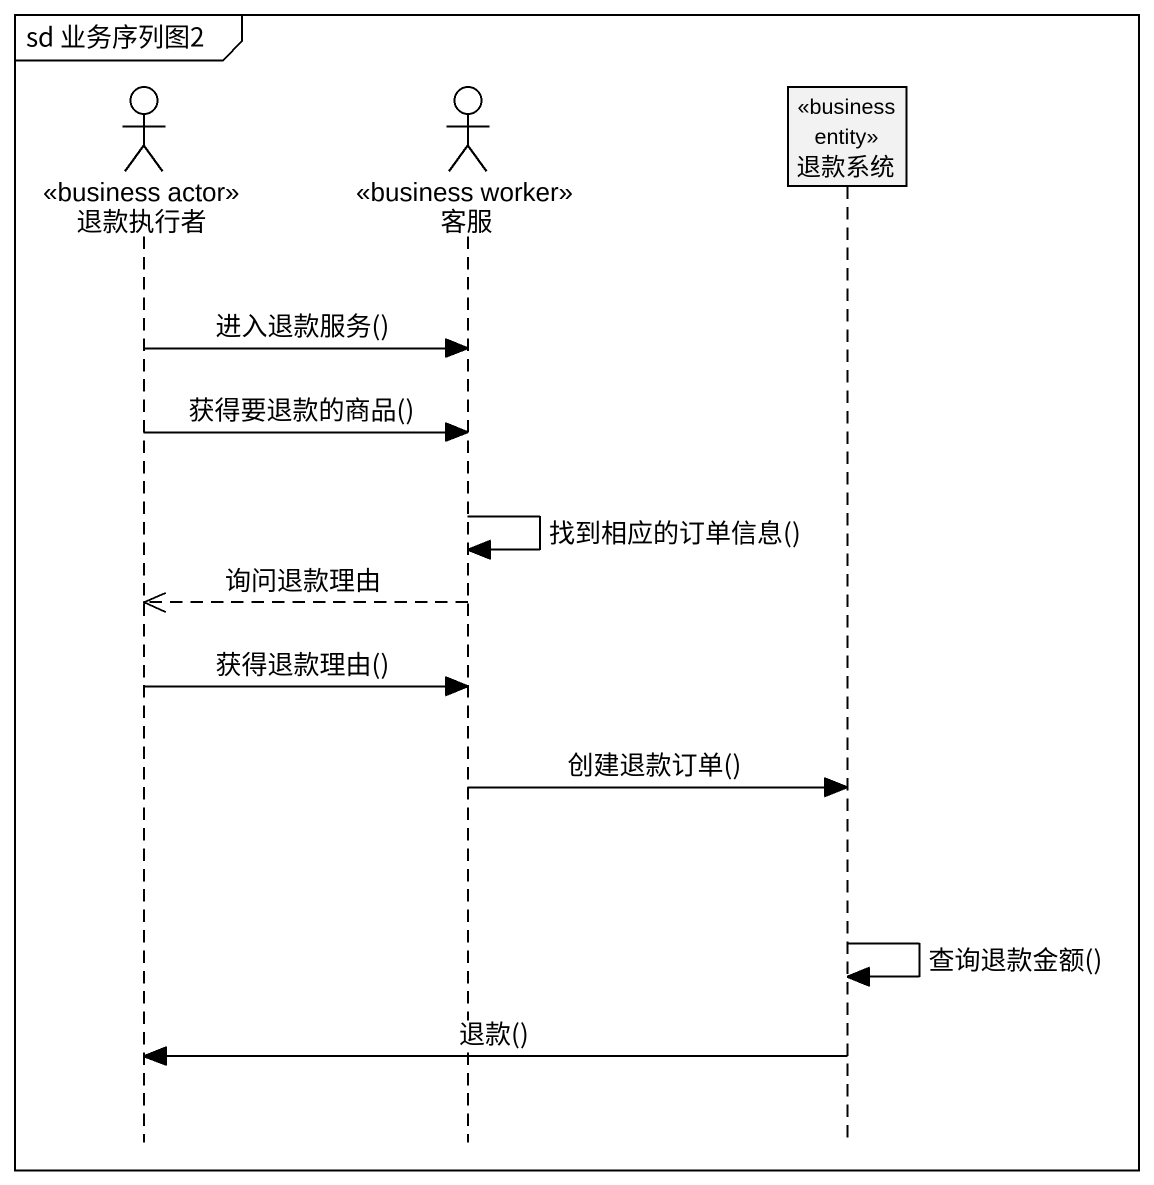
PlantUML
@startuml
mainframe sd 业务序列图2
hide footbox
actor 退款执行者 <<business actor>>
actor 客服 <<business worker>>
participant 退款系统 <<business entity>>

退款执行者 -> 客服 : 进入退款服务()
退款执行者 -> 客服 : 获得要退款的商品()
客服 -> 客服 : 找到相应的订单信息()
客服 -->> 退款执行者 : 询问退款理由
退款执行者 -> 客服 : 获得退款理由()
客服 -> 退款系统 : 创建退款订单()
退款系统 -> 退款系统 : 查询退款金额()
退款系统 -> 退款执行者 : 退款()
@enduml
